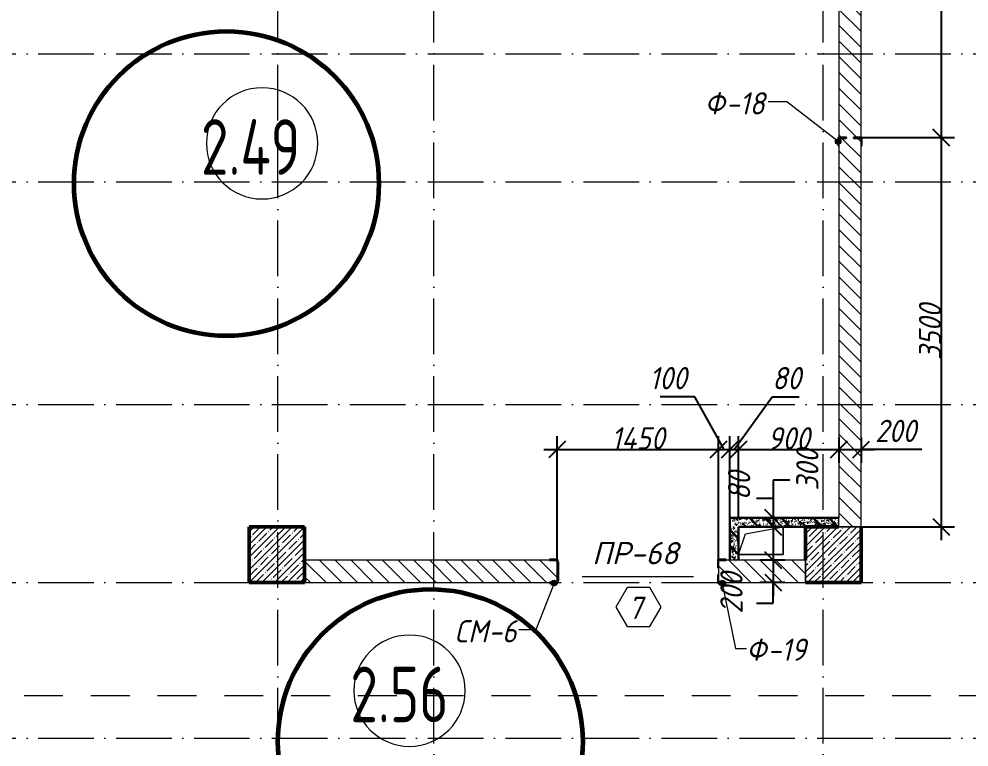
# Model space of a CAD drawing. Header units: millimetres. Extents: x -6064 to 178764, y -5836 to 29924.
# Drawn here: x 103483 to 112020, y 11921 to 18464 of the extents above; entities that cross this region are included whole.
import ezdxf

# ---------------------------------------------------------------- set-up
doc = ezdxf.new("R2010")
doc.units = ezdxf.units.MM
doc.linetypes.add('01 Штриховая _4 мм_', pattern=[600, 350, -250])
doc.linetypes.add('50_200_ШТРИХ_1Т_ш5_п1_п1_', pattern=[700, 500, -100, 0, -100])
for name, color, linetype, lineweight in [('0) ПГП', 1, 'Continuous', 30), ('A-AREA-IDEN', 7, 'Continuous', 9), ('A-DOOR-IDEN', 7, 'Continuous', 9), ('A-FLOR', 7, 'Continuous', 9), ('A-GENM', 7, 'Continuous', 9), ('A-GENM-1', 7, 'Continuous', 25), ('A-GENM-IDEN', 7, 'Continuous', 9), ('G-ANNO-SYMB-1', 7, '01 Штриховая _4 мм_', 9), ('S-COLS', 7, 'Continuous', 9), ('S-COLS-1', 7, 'Continuous', 5), ('S-COLS-2', 7, 'Continuous', 50), ('Оси-1', 7, '50_200_ШТРИХ_1Т_ш5_п1_п1_', 9)]:
    doc.layers.add(name, color=color, linetype=linetype, lineweight=lineweight)
doc.layers.add('A-ANNO-DIMS', color=7, linetype='Continuous')
for name, color, linetype, lineweight, true_color in [('A-WALL-2', 7, 'Continuous', 5, 0xce0000), ('A-WALL-8', 7, 'Continuous', 5, 0x0070df), ('A-WALL-FNSH-2', 7, 'Continuous', 13, 0xce0000), ('A-WALL-PATT-2', 7, 'Continuous', 5, 0xce0000)]:
    doc.layers.add(name, color=color, linetype=linetype, lineweight=lineweight, true_color=true_color)
doc.styles.add('ISOCPEUR_I_2', font='isocpeui.ttf', dxfattribs={"width": 0.9, "height": 200})
doc.styles.add('ISOCPEUR_I_4', font='isocpeui.ttf', dxfattribs={"height": 200})
doc.styles.add('СПДС', font='ГОСТ тип А.ttf', dxfattribs={"width": 0.9})
doc.dimstyles.new('ISO-2_0_0_9К_СРЕДНИЙ', dxfattribs={"dimscale": 304.8, "dimtxt": 199.196235, "dimasz": 0.492126, "dimexe": 0.393701, "dimexo": 0, "dimgap": 0, "dimtad": 1, "dimdec": 0, "dimzin": 0, "dimdsep": 46, "dimtxsty": 'ISOCPEUR_I_2', "dimblk1": 'OBLIQUE', "dimblk2": 'OBLIQUE', "dimsah": 1, "dimcen": 0.09, "dimdle": 0.393701, "dimazin": 0, "dimtfac": 1, "dimtdec": 4, "dimtix": 1, "dimtmove": 1, "dimatfit": 3, "dimfxl": 1, "dimtvp": 1, "dimtolj": 1, "dimtzin": 0, "dimarcsym": 2})
doc.dimstyles.new('ISO-2_0_0_9К_СРЕДНИЙ_2', dxfattribs={"dimscale": 304.8, "dimtxt": 199.196235, "dimasz": 0.492126, "dimexe": 0.393701, "dimexo": 0, "dimgap": 0, "dimtad": 1, "dimdec": 0, "dimzin": 0, "dimdsep": 46, "dimtxsty": 'ISOCPEUR_I_2', "dimblk1": 'OBLIQUE', "dimblk2": 'OBLIQUE', "dimsah": 1, "dimcen": 0.09, "dimdle": 0.393701, "dimazin": 0, "dimtfac": 1, "dimtdec": 4, "dimtix": 1, "dimtmove": 0, "dimatfit": 3, "dimfxl": 1, "dimtvp": 1, "dimtolj": 1, "dimtzin": 0, "dimarcsym": 2})
pattern_1 = [(135, (0, 0), (-70.71068, -70.71068), [])]
pattern_2 = [(45, (0, 0), (-57.024626, 57.024626), []), (45, (57.025, 0), (-57.024626, 57.024626), [100.806, -20.161, 3.353, -16.808])]
pattern_3 = [(50, (0, 0), (72.873764, -6.37607), [7.62, -83.82]), (355, (0, 0), (-14.09699, 76.422444), [6.096, -67.056]), (100.451, (6.07, -0.53), (58.776964, 70.04687), [6.476, -71.236]), (46.184, (0, 20.32), (108.43142, -16.817454), [11.43, -125.73]), (96.636, (9.04, 18.92), (94.961, 98.97089), [9.714, -106.854]), (351.184, (0, 20.32), (94.96227, 98.97018), [9.144, -100.584]), (21, (10.16, 15.24), (60.64565, -40.906537), [7.62, -83.82]), (326, (10.16, 15.24), (24.72083, 73.67493), [6.096, -67.056]), (71.451, (15.214, 11.83), (85.36689, 32.768737), [6.476, -71.236]), (37.5, (0, 0), (1.235525, 33.8224325), [3.353, -62.89, 3.353, -64.719, -67.31]), (37.5, (0, 0), (1.235525, 33.8224325), [-134.315, 3.353, -63.957]), (7.5, (0, 0), (26.728146, 40.072549), [3.353, -35.458, 3.353, -61.366, -25.654]), (7.5, (0, 0), (26.728146, 40.072549), [-103.53, 3.353, -22.301]), (327.5, (-22.657, 0), (54.2363175, -2.2921173), [3.353, -22.047, 3.353, -75.895, -105.156]), (327.5, (-22.657, 0), (54.2363175, -2.2921173), [-104.648, 3.353, -101.803]), (317.5, (-32.817, 0), (59.25158, 10.17014), [3.353, -29.667, 3.353, -49.276, -74.676]), (317.5, (-32.817, 0), (59.25158, 10.17014), [-85.649, 3.353, -71.323])]
pattern_4 = [(135, (0, 0), (-142.5612, -142.5612), []), (135, (142.56, 0), (-142.5612, -142.5612), [252.016, -50.403, 3.353, -47.05])]

# ---------------------------------------------------------------- blocks, each defined once
blk = doc.blocks.new('AR_Отверстие прямоугольное _в плите_ - AR_Отверстие прямоугольное _в плите_-24489373-АР1_1_Кладочный план 2 этажа')
at = {"layer": 'A-GENM'}
for p, q in [((-137.5, 62.5), (200, 125)), ((200, -125), (200, 125)), ((-200, -125), (-137.5, 62.5)), ((-200, -125), (200, -125))]:
    blk.add_line(p, q, dxfattribs=at)
blk = doc.blocks.new('Фахверк_СКБ_Уголок_Тип 2 - СМ-6_200х2180 h-30007491-АР1_1_Кладочный план 2 этажа')
at = {"layer": 'A-GENM-1'}
for p, q in [((125, 156), (125, 81)), ((200, 156), (125, 156)), ((131, 81), (131, 150)), ((131, 150), (200, 150)), ((200, 150), (200, 156)), ((125, 81), (131, 81)), ((131, 19), (125, 19)), ((125, 19), (125, -56)), ((131, -50), (131, 19)), ((125, -56), (200, -56)), ((200, -50), (131, -50)), ((200, -56), (200, -50))]:
    blk.add_line(p, q, dxfattribs=at)
blk = doc.blocks.new('Стойка_Влож_Полоса боковая - Полоса-27101091-АР1_1_Кладочный план 2 этажа')
at = {"layer": 'A-GENM'}
for p, q in [((-5, 85), (0, 85)), ((-5, -85), (-5, 85)), ((0, 31), (0, -31)), ((0, -85), (-5, -85))]:
    blk.add_line(p, q, dxfattribs=at)
blk = doc.blocks.new('Фахверк_СКБ_Уголок - Ф-19_200х3980 h-28533769-АР1_1_Кладочный план 2 этажа')
at = {"layer": 'A-GENM-1'}
for p, q in [((200, 156), (125, 156)), ((125, 156), (125, 81)), ((131, 81), (131, 150)), ((131, 150), (200, 150)), ((200, 150), (200, 156)), ((125, 81), (131, 81)), ((131, 19), (125, 19)), ((125, 19), (125, -56)), ((131, -50), (131, 19)), ((125, -56), (200, -56)), ((200, -50), (131, -50)), ((200, -56), (200, -50))]:
    blk.add_line(p, q, dxfattribs=at)
blk = doc.blocks.new('Фахверк_СКБ_Уголок - Ф-18_200х3550 h-29129020-АР1_1_Кладочный план 2 этажа')
at = {"layer": 'A-GENM-1'}
for p, q in [((200, 156), (125, 156)), ((125, 156), (125, 81)), ((131, 81), (131, 150)), ((131, 150), (200, 150)), ((200, 150), (200, 156)), ((125, 81), (131, 81)), ((131, 19), (125, 19)), ((125, 19), (125, -56)), ((131, -50), (131, 19)), ((125, -56), (200, -56)), ((200, -50), (131, -50)), ((200, -56), (200, -50))]:
    blk.add_line(p, q, dxfattribs=at)
blk = doc.blocks.new('_Oblique')
at = {"color": 0, "linetype": 'ByBlock', "lineweight": -2}
blk.add_line((-0.5, -0.5), (0.5, 0.5), dxfattribs=at)
blk = doc.blocks.new('DIMBLOCK180-АР1_1_Кладочный план 2 этажа')
at = {"layer": 'A-ANNO-DIMS', "color": 0, "lineweight": -2, "transparency": 16777216}
for p, q in [((108320, 13608), (108320, 14715.4)), ((109770, 13608), (109770, 14715.4)), ((108200, 14595.4), (109890, 14595.4))]:
    blk.add_line(p, q, dxfattribs=at)
at = {"layer": 'Defpoints', "color": 0, "transparency": 16777216}
for p in [(109770, 14595.4), (108320, 13608), (109770, 13608)]:
    blk.add_point(p, dxfattribs=at)
at = {"layer": 'A-ANNO-DIMS', "color": 0, "lineweight": -2, "transparency": 16777216, "xscale": 150, "yscale": 150, "zscale": 150, "rotation": 180}
blk.add_blockref('_Oblique', (108320, 14595.4), dxfattribs=at)
at = {"layer": 'A-ANNO-DIMS', "color": 0, "lineweight": -2, "transparency": 16777216, "xscale": 150, "yscale": 150, "zscale": 150}
blk.add_blockref('_Oblique', (109770, 14595.4), dxfattribs=at)
at = {"layer": 'A-ANNO-DIMS', "color": 0, "transparency": 16777216, "insert": (109045, 14695.4), "char_height": 200, "width": 579.201, "attachment_point": 5, "style": 'ISOCPEUR_I_2'}
blk.add_mtext('\\A1;1450', dxfattribs=at)
blk = doc.blocks.new('DIMBLOCK181-АР1_1_Кладочный план 2 этажа')
at = {"layer": 'A-ANNO-DIMS', "color": 0, "lineweight": -2, "transparency": 16777216}
for p, q in [((109556, 15069.4), (109244.3, 15069.4)), ((109820, 14595.4), (109556, 15069.4)), ((109770, 13608), (109770, 14715.4)), ((109870, 13980), (109870, 14715.4)), ((109650, 14595.4), (109990, 14595.4))]:
    blk.add_line(p, q, dxfattribs=at)
at = {"layer": 'Defpoints', "color": 0, "transparency": 16777216}
for p in [(109870, 14595.4), (109870, 13980), (109770, 13608)]:
    blk.add_point(p, dxfattribs=at)
at = {"layer": 'A-ANNO-DIMS', "color": 0, "lineweight": -2, "transparency": 16777216, "xscale": 150, "yscale": 150, "zscale": 150, "rotation": 180}
blk.add_blockref('_Oblique', (109770, 14595.4), dxfattribs=at)
at = {"layer": 'A-ANNO-DIMS', "color": 0, "lineweight": -2, "transparency": 16777216, "xscale": 150, "yscale": 150, "zscale": 150}
blk.add_blockref('_Oblique', (109870, 14595.4), dxfattribs=at)
at = {"layer": 'A-ANNO-DIMS', "color": 0, "transparency": 16777216, "insert": (109146.9, 15336.1), "char_height": 200, "width": 409.118, "attachment_point": 1, "line_spacing_factor": 1.149209, "style": 'ISOCPEUR_I_2'}
blk.add_mtext('\\A1;100', dxfattribs=at)
blk = doc.blocks.new('DIMBLOCK182-АР1_1_Кладочный план 2 этажа')
at = {"layer": 'A-ANNO-DIMS', "color": 0, "lineweight": -2, "transparency": 16777216}
for p, q in [((109910, 14595.4), (110251.5, 15069.4)), ((110251.5, 15069.4), (110495.3, 15069.4)), ((109870, 13980), (109870, 14715.4)), ((109950, 13983), (109950, 14715.4)), ((109750, 14595.4), (110070, 14595.4))]:
    blk.add_line(p, q, dxfattribs=at)
at = {"layer": 'Defpoints', "color": 0, "transparency": 16777216}
for p in [(109950, 14595.4), (109870, 13980), (109950, 13983)]:
    blk.add_point(p, dxfattribs=at)
at = {"layer": 'A-ANNO-DIMS', "color": 0, "lineweight": -2, "transparency": 16777216, "xscale": 150, "yscale": 150, "zscale": 150, "rotation": 180}
blk.add_blockref('_Oblique', (109870, 14595.4), dxfattribs=at)
at = {"layer": 'A-ANNO-DIMS', "color": 0, "lineweight": -2, "transparency": 16777216, "xscale": 150, "yscale": 150, "zscale": 150}
blk.add_blockref('_Oblique', (109950, 14595.4), dxfattribs=at)
at = {"layer": 'A-ANNO-DIMS', "color": 0, "transparency": 16777216, "insert": (110251.5, 15336.1), "char_height": 200, "width": 303.391, "attachment_point": 1, "line_spacing_factor": 1.149209, "style": 'ISOCPEUR_I_2'}
blk.add_mtext('\\A1;80', dxfattribs=at)
blk = doc.blocks.new('DIMBLOCK183-АР1_1_Кладочный план 2 этажа')
at = {"layer": 'A-ANNO-DIMS', "color": 0, "lineweight": -2, "transparency": 16777216}
for p, q in [((109950, 13983), (109950, 14715.4)), ((110850, 14701.5), (110850, 14475.4)), ((109830, 14595.4), (110970, 14595.4))]:
    blk.add_line(p, q, dxfattribs=at)
at = {"layer": 'Defpoints', "color": 0, "transparency": 16777216}
for p in [(110850, 14701.5), (110850, 14595.4), (109950, 13983)]:
    blk.add_point(p, dxfattribs=at)
at = {"layer": 'A-ANNO-DIMS', "color": 0, "lineweight": -2, "transparency": 16777216, "xscale": 150, "yscale": 150, "zscale": 150, "rotation": 180}
blk.add_blockref('_Oblique', (109950, 14595.4), dxfattribs=at)
at = {"layer": 'A-ANNO-DIMS', "color": 0, "lineweight": -2, "transparency": 16777216, "xscale": 150, "yscale": 150, "zscale": 150}
blk.add_blockref('_Oblique', (110850, 14595.4), dxfattribs=at)
at = {"layer": 'A-ANNO-DIMS', "color": 0, "transparency": 16777216, "insert": (110400, 14695.4), "char_height": 200, "width": 455.087, "attachment_point": 5, "style": 'ISOCPEUR_I_2'}
blk.add_mtext('\\A1;900', dxfattribs=at)
blk = doc.blocks.new('DIMBLOCK184-АР1_1_Кладочный план 2 этажа')
at = {"layer": 'A-ANNO-DIMS', "color": 0, "lineweight": -2, "transparency": 16777216}
for p, q in [((110850, 14701.5), (110850, 14475.4)), ((111050, 14701.5), (111050, 14475.4)), ((110730, 14595.4), (111170, 14595.4)), ((111594.9, 14595.4), (111050, 14595.4))]:
    blk.add_line(p, q, dxfattribs=at)
at = {"layer": 'Defpoints', "color": 0, "transparency": 16777216}
for p in [(110850, 14701.5), (111050, 14701.5), (111050, 14595.4)]:
    blk.add_point(p, dxfattribs=at)
at = {"layer": 'A-ANNO-DIMS', "color": 0, "lineweight": -2, "transparency": 16777216, "xscale": 150, "yscale": 150, "zscale": 150, "rotation": 180}
blk.add_blockref('_Oblique', (110850, 14595.4), dxfattribs=at)
at = {"layer": 'A-ANNO-DIMS', "color": 0, "lineweight": -2, "transparency": 16777216, "xscale": 150, "yscale": 150, "zscale": 150}
blk.add_blockref('_Oblique', (111050, 14595.4), dxfattribs=at)
at = {"layer": 'A-ANNO-DIMS', "color": 0, "transparency": 16777216, "insert": (111176.2, 14862.1), "char_height": 200, "width": 455.087, "attachment_point": 1, "line_spacing_factor": 1.149209, "style": 'ISOCPEUR_I_2'}
blk.add_mtext('\\A1;200', dxfattribs=at)
blk = doc.blocks.new('AAR_СКБ_Марка_Двери_Перемычка и проем - Марка перемычки и проема-25306769-АР1_1_Кладочный план 2 этажа')
at = {"layer": 'A-DOOR-IDEN'}
for p, q in [((-5, 0), (5, 0)), ((-0.968, -0.984), (-1.986, -2.747)), ((1.067, -0.984), (-0.968, -0.984)), ((2.085, -2.747), (1.067, -0.984)), ((-1.986, -2.747), (-0.968, -4.509)), ((1.067, -4.509), (2.085, -2.747)), ((-0.968, -4.509), (1.067, -4.509))]:
    blk.add_line(p, q, dxfattribs=at)
blk = doc.blocks.new('DIMBLOCK560-АР1_1_Кладочный план 2 этажа')
at = {"layer": 'A-ANNO-DIMS', "color": 0, "lineweight": -2, "transparency": 16777216}
for p, q in [((110109.7, 14157), (110259.7, 14157)), ((110259.7, 14157), (110259.7, 13980)), ((110259.7, 14100), (110259.7, 13780)), ((110365.7, 13980), (110139.7, 13980)), ((110365.7, 13900), (110139.7, 13900))]:
    blk.add_line(p, q, dxfattribs=at)
at = {"layer": 'Defpoints', "color": 0, "transparency": 16777216}
for p in [(110365.7, 13980), (110259.7, 13900), (110365.7, 13900)]:
    blk.add_point(p, dxfattribs=at)
at = {"layer": 'A-ANNO-DIMS', "color": 0, "lineweight": -2, "transparency": 16777216, "xscale": 150, "yscale": 150, "zscale": 150}
for p, rotation in [((110259.7, 13980), 90), ((110259.7, 13900), 270)]:
    blk.add_blockref('_Oblique', p, dxfattribs=dict(at, rotation=rotation))
at = {"layer": 'A-ANNO-DIMS', "color": 0, "transparency": 16777216, "insert": (109854.4, 14138.7), "char_height": 200, "width": 303.391, "attachment_point": 1, "rotation": 90, "line_spacing_factor": 1.149209, "style": 'ISOCPEUR_I_2'}
blk.add_mtext('\\A1;80', dxfattribs=at)
blk = doc.blocks.new('DIMBLOCK561-АР1_1_Кладочный план 2 этажа')
at = {"layer": 'A-ANNO-DIMS', "color": 0, "lineweight": -2, "transparency": 16777216}
for p, q in [((110409.7, 14319.2), (110259.7, 14319.2)), ((110259.7, 14319.2), (110259.7, 13900)), ((110259.7, 14020), (110259.7, 13480)), ((110365.7, 13900), (110139.7, 13900)), ((110365.7, 13600), (110139.7, 13600))]:
    blk.add_line(p, q, dxfattribs=at)
at = {"layer": 'Defpoints', "color": 0, "transparency": 16777216}
for p in [(110365.7, 13900), (110259.7, 13600), (110365.7, 13600)]:
    blk.add_point(p, dxfattribs=at)
at = {"layer": 'A-ANNO-DIMS', "color": 0, "lineweight": -2, "transparency": 16777216, "xscale": 150, "yscale": 150, "zscale": 150}
for p, rotation in [((110259.7, 13900), 90), ((110259.7, 13600), 270)]:
    blk.add_blockref('_Oblique', p, dxfattribs=dict(at, rotation=rotation))
at = {"layer": 'A-ANNO-DIMS', "color": 0, "transparency": 16777216, "insert": (110467.5, 14225), "char_height": 200, "width": 455.087, "attachment_point": 1, "rotation": 90, "line_spacing_factor": 1.149209, "style": 'ISOCPEUR_I_2'}
blk.add_mtext('\\A1;300', dxfattribs=at)
blk = doc.blocks.new('DIMBLOCK562-АР1_1_Кладочный план 2 этажа')
at = {"layer": 'A-ANNO-DIMS', "color": 0, "lineweight": -2, "transparency": 16777216}
for p, q in [((110259.7, 13720), (110259.7, 13280)), ((110365.7, 13600), (110139.7, 13600)), ((110365.7, 13400), (110139.7, 13400)), ((110259.7, 13213.8), (110259.7, 13400)), ((110109.7, 13213.8), (110259.7, 13213.8))]:
    blk.add_line(p, q, dxfattribs=at)
at = {"layer": 'Defpoints', "color": 0, "transparency": 16777216}
for p in [(110365.7, 13600), (110259.7, 13400), (110365.7, 13400)]:
    blk.add_point(p, dxfattribs=at)
at = {"layer": 'A-ANNO-DIMS', "color": 0, "lineweight": -2, "transparency": 16777216, "xscale": 150, "yscale": 150, "zscale": 150}
for p, rotation in [((110259.7, 13600), 90), ((110259.7, 13400), 270)]:
    blk.add_blockref('_Oblique', p, dxfattribs=dict(at, rotation=rotation))
at = {"layer": 'A-ANNO-DIMS', "color": 0, "transparency": 16777216, "insert": (109785.2, 13119.6), "char_height": 200, "width": 455.087, "attachment_point": 1, "rotation": 90, "line_spacing_factor": 1.149209, "style": 'ISOCPEUR_I_2'}
blk.add_mtext('\\A1;200', dxfattribs=at)
blk = doc.blocks.new('DIMBLOCK582-АР1_1_Кладочный план 2 этажа')
at = {"layer": 'A-ANNO-DIMS', "color": 0, "lineweight": -2, "transparency": 16777216}
for p, q in [((111770, 21020), (111770, 17280)), ((111050, 20900), (111890, 20900)), ((111056, 17400), (111890, 17400))]:
    blk.add_line(p, q, dxfattribs=at)
at = {"layer": 'Defpoints', "color": 0, "transparency": 16777216}
for p in [(111050, 20900), (111056, 17400), (111770, 17400)]:
    blk.add_point(p, dxfattribs=at)
at = {"layer": 'A-ANNO-DIMS', "color": 0, "lineweight": -2, "transparency": 16777216, "xscale": 150, "yscale": 150, "zscale": 150}
for p, rotation in [((111770, 20900), 90), ((111770, 17400), 270)]:
    blk.add_blockref('_Oblique', p, dxfattribs=dict(at, rotation=rotation))
at = {"layer": 'A-ANNO-DIMS', "color": 0, "transparency": 16777216, "insert": (111670, 19150), "char_height": 200, "width": 606.782, "attachment_point": 5, "rotation": 90, "style": 'ISOCPEUR_I_2'}
blk.add_mtext('\\A1;3500', dxfattribs=at)
blk = doc.blocks.new('DIMBLOCK583-АР1_1_Кладочный план 2 этажа')
at = {"layer": 'A-ANNO-DIMS', "color": 0, "lineweight": -2, "transparency": 16777216}
for p, q in [((111770, 17520), (111770, 13780)), ((111056, 17400), (111890, 17400)), ((111050, 13900), (111890, 13900))]:
    blk.add_line(p, q, dxfattribs=at)
at = {"layer": 'Defpoints', "color": 0, "transparency": 16777216}
for p in [(111056, 17400), (111050, 13900), (111770, 13900)]:
    blk.add_point(p, dxfattribs=at)
at = {"layer": 'A-ANNO-DIMS', "color": 0, "lineweight": -2, "transparency": 16777216, "xscale": 150, "yscale": 150, "zscale": 150}
for p, rotation in [((111770, 17400), 90), ((111770, 13900), 270)]:
    blk.add_blockref('_Oblique', p, dxfattribs=dict(at, rotation=rotation))
at = {"layer": 'A-ANNO-DIMS', "color": 0, "transparency": 16777216, "insert": (111670, 15650), "char_height": 200, "width": 606.782, "attachment_point": 5, "rotation": 90, "style": 'ISOCPEUR_I_2'}
blk.add_mtext('\\A1;3500', dxfattribs=at)
blk = doc.blocks.new('Марка_Помещения - Номер-25198446-Объем проектирования 2 этажа')
at = {"layer": 'A-AREA-IDEN'}
for start, end in [(360, 180), (180, 360)]:
    blk.add_arc((0, 0), 2.5, start, end, dxfattribs=at)

msp = doc.modelspace()

# ---------------------------------------------------------------- hatches: boundary and pattern name
at = {"layer": '0) ПГП'}
h = msp.add_hatch(dxfattribs=at)
h.set_pattern_fill('FP_25', color=256, style=0, pattern_type=2)
h.set_pattern_definition(pattern_3)
h.paths.add_polyline_path([(109950, 13600), (109950, 13980), (109870, 13980), (109870, 13600)], flags=0)
h = msp.add_hatch(dxfattribs=at)
h.set_pattern_fill('FP_26', color=256, style=0, pattern_type=2)
h.set_pattern_definition(pattern_4)
h.paths.add_polyline_path([(109950, 13600), (109950, 13980), (109870, 13980), (109870, 13600)], flags=0)
h = msp.add_hatch(dxfattribs=at)
h.set_pattern_fill('FP_25', color=256, style=0, pattern_type=2)
h.set_pattern_definition(pattern_3)
h.paths.add_polyline_path([(110850, 13900), (110850, 13980), (109950, 13980), (109950, 13900)], flags=0)
h = msp.add_hatch(dxfattribs=at)
h.set_pattern_fill('FP_26', color=256, style=0, pattern_type=2)
h.set_pattern_definition(pattern_4)
h.paths.add_polyline_path([(110850, 13900), (110850, 13980), (109950, 13980), (109950, 13900)], flags=0)
at = {"layer": 'A-GENM-IDEN'}
h = msp.add_hatch(color=256, dxfattribs=at)
edge = h.paths.add_edge_path(flags=0)
edge.add_arc((110844, 17362.5), 25, 0, 360)
h = msp.add_hatch(color=256, dxfattribs=at)
edge = h.paths.add_edge_path(flags=0)
edge.add_arc((108291, 13394), 25, 0, 360)
h = msp.add_hatch(color=256, dxfattribs=at)
edge = h.paths.add_edge_path(flags=0)
edge.add_arc((109801.5, 13394), 25, 0, 360)
at = {"layer": 'A-WALL-PATT-2'}
h = msp.add_hatch(dxfattribs=at)
h.set_pattern_fill('FP_22', color=256, style=0, pattern_type=2)
h.set_pattern_definition(pattern_1)
h.paths.add_polyline_path([(110850, 13900), (111050, 13900), (111050, 17394), (110981, 17394), (110981, 17400), (111050, 17400), (111050, 20900), (110850, 20900), (110850, 17400), (110919, 17400), (110919, 17394), (110850, 17394), (110850, 13980)], flags=0)
h = msp.add_hatch(dxfattribs=at)
h.set_pattern_fill('FP_22', color=256, style=0, pattern_type=2)
h.set_pattern_definition(pattern_1)
h.paths.add_polyline_path([(108320, 13400), (108320, 13600), (106050, 13600), (106050, 13400), (108251, 13400)], flags=0)
h.paths.add_polyline_path([(109770, 13400), (110550, 13400), (110550, 13600), (109770, 13600), (109770, 13469)], flags=0)
at = {"layer": 'S-COLS-1'}
h = msp.add_hatch(dxfattribs=at)
h.set_pattern_fill('FP_7', color=256, style=0, pattern_type=2)
h.set_pattern_definition(pattern_2)
h.paths.add_polyline_path([(105550, 13400), (106050, 13400), (106050, 13900), (105550, 13900)], flags=0)
h = msp.add_hatch(dxfattribs=at)
h.set_pattern_fill('FP_7', color=256, style=0, pattern_type=2)
h.set_pattern_definition(pattern_2)
h.paths.add_polyline_path([(110550, 13400), (111050, 13400), (111050, 13900), (110550, 13900), (110550, 13600)], flags=0)

# ---------------------------------------------------------------- linework, layer by layer
at = {"color": 6, "lineweight": 60}
for centre in [(105347.4, 16984.4), (107179.4, 11969.4)]:
    msp.add_circle(centre, 1369.4, dxfattribs=at)
at = {"layer": '0) ПГП'}
for p, q in [((109870, 13980), (109870, 13600)), ((110850, 13980), (109870, 13980)), ((109950, 13600), (109950, 13900)), ((109950, 13900), (110850, 13900))]:
    msp.add_line(p, q, dxfattribs=at)
at = {"layer": 'A-FLOR'}
for p, q in [((110350, 13900), (110350, 13650)), ((110350, 13650), (109950, 13650))]:
    msp.add_line(p, q, dxfattribs=at)
at = {"layer": 'A-GENM-IDEN'}
for p, q in [((110384.5, 17718.4), (110216.4, 17718.4)), ((110844, 17362.5), (110384.5, 17718.4)), ((108291, 13394), (108126.8, 12973.5)), ((109801.5, 13394), (109920.8, 12807.6)), ((108126.8, 12973.5), (107975.1, 12973.5)), ((109920.8, 12807.6), (110019.3, 12807.6))]:
    msp.add_line(p, q, dxfattribs=at)
for centre in [(110844, 17362.5), (108291, 13394), (109801.5, 13394)]:
    msp.add_circle(centre, 25, dxfattribs=at)
at = {"layer": 'A-WALL-2'}
for p, q in [((110850, 13900), (111050, 13900)), ((110550, 13400), (110550, 13600))]:
    msp.add_line(p, q, dxfattribs=at)
at = {"layer": 'A-WALL-8'}
msp.add_line((110850, 13900), (110850, 13980), dxfattribs=at)
at = {"layer": 'A-WALL-FNSH-2'}
for p, q in [((110850, 20900), (110850, 17400)), ((111050, 17400), (111050, 20900)), ((110850, 17325), (110850, 13980)), ((111050, 13900), (111050, 17325)), ((108251, 13600), (106050, 13600)), ((106050, 13600), (106050, 13400)), ((110550, 13600), (109839, 13600)), ((108320, 13469), (108320, 13531)), ((109770, 13531), (109770, 13469)), ((106050, 13400), (108251, 13400)), ((109839, 13400), (110550, 13400))]:
    msp.add_line(p, q, dxfattribs=at)
at = {"layer": 'G-ANNO-SYMB-1'}
msp.add_line((42928.2, 12383.3), (126776.9, 12383.3), dxfattribs=at)
at = {"layer": 'S-COLS'}
for p, q in [((111050, 13900), (110850, 13900)), ((110550, 13600), (110550, 13400))]:
    msp.add_line(p, q, dxfattribs=at)
at = {"layer": 'S-COLS-2'}
for p, q in [((106050, 13900), (105550, 13900)), ((105550, 13900), (105550, 13400)), ((106050, 13400), (106050, 13900)), ((110850, 13900), (110550, 13900)), ((110550, 13900), (110550, 13600)), ((111050, 13400), (111050, 13900)), ((105550, 13400), (106050, 13400)), ((110550, 13400), (111050, 13400))]:
    msp.add_line(p, q, dxfattribs=at)
at = {"layer": 'Оси-1'}
for p, q in [((105810, -4150), (105810, 28636.9)), ((107210, -4150), (107210, 28636.9)), ((110710, -4150), (110710, 28636.9)), ((-4160, 18150), (125951.6, 18150)), ((-4160, 17000), (125951.6, 17000)), ((-4160, 15000), (125951.6, 15000)), ((-4160, 13400), (125951.6, 13400)), ((-4160, 12000), (125951.6, 12000))]:
    msp.add_line(p, q, dxfattribs=at)

# ---------------------------------------------------------------- block references
at = {"layer": 'A-AREA-IDEN', "xscale": 199.9999999999999, "yscale": 199.9999999999999, "zscale": 199.9999999999999}
for p in [(105667.4, 17346.5), (106992.2, 12426.6)]:
    msp.add_blockref('Марка_Помещения - Номер-25198446-Объем проектирования 2 этажа', p, dxfattribs=at)
at = {"layer": 'A-DOOR-IDEN', "xscale": 99.99999999999993, "yscale": 99.99999999999993, "zscale": 99.99999999999993}
msp.add_blockref('AAR_СКБ_Марка_Двери_Перемычка и проем - Марка перемычки и проема-25306769-АР1_1_Кладочный план 2 этажа', (109045, 13453.8), dxfattribs=at)
at = {"layer": 'A-GENM'}
msp.add_blockref('AR_Отверстие прямоугольное _в плите_ - AR_Отверстие прямоугольное _в плите_-24489373-АР1_1_Кладочный план 2 этажа', (110150, 13775), dxfattribs=at)
at = {"layer": 'A-GENM', "rotation": 180}
msp.add_blockref('Стойка_Влож_Полоса боковая - Полоса-27101091-АР1_1_Кладочный план 2 этажа', (108326, 13500), dxfattribs=at)
at = {"layer": 'A-GENM-1'}
for name, p, rotation in [('Фахверк_СКБ_Уголок - Ф-18_200х3550 h-29129020-АР1_1_Кладочный план 2 этажа', (110900, 17525), 269.9999999999998), ('Фахверк_СКБ_Уголок_Тип 2 - СМ-6_200х2180 h-30007491-АР1_1_Кладочный план 2 этажа', (108451, 13550), 180)]:
    msp.add_blockref(name, p, dxfattribs=dict(at, rotation=rotation))
msp.add_blockref('Фахверк_СКБ_Уголок - Ф-19_200х3980 h-28533769-АР1_1_Кладочный план 2 этажа', (109639, 13450), dxfattribs=at)

# ---------------------------------------------------------------- texts
at = {"layer": 'A-AREA-IDEN', "char_height": 500, "attachment_point": 1, "style": 'СПДС'}
for s, insert, width in [('2.49', (105118, 17563.6), 1370.886), ('2.56', (106460.8, 12643.7), 1327.594)]:
    msp.add_mtext(s, dxfattribs=dict(at, insert=insert, width=width))
at = {"layer": 'A-DOOR-IDEN', "insert": (108958.8, 13271.1), "char_height": 200, "width": 158.734, "attachment_point": 1, "style": 'ISOCPEUR_I_2'}
msp.add_mtext('\\fISOCPEUR|b0|i1|c204|p34|;\\W.9;7', dxfattribs=at)
at = {"layer": 'A-GENM-IDEN', "char_height": 200, "attachment_point": 1}
for s, insert, width, style in [('\\fISOCPEUR|b0|i1|c204|p34|;\\W.9;Ф', (109645, 17806), 230.886, 'ISOCPEUR_I_2'), ('-18', (109835.5, 17806), 432.911, 'ISOCPEUR_I_2'), ('ПР', (108632.7, 13763.1), 416.877, 'ISOCPEUR_I_4'), ('-68', (108976.7, 13763.1), 529.114, 'ISOCPEUR_I_4'), ('СМ', (107397.6, 13061.1), 367.975, 'ISOCPEUR_I_2'), ('-6', (107701.3, 13061.1), 317.468, 'ISOCPEUR_I_2'), ('\\fISOCPEUR|b0|i1|c204|p34|;\\W.9;Ф', (110019.3, 12895.2), 230.886, 'ISOCPEUR_I_2'), ('-19', (110209.8, 12895.2), 432.911, 'ISOCPEUR_I_2')]:
    msp.add_mtext(s, dxfattribs=dict(at, insert=insert, width=width, style=style))

# ---------------------------------------------------------------- dimensions: what is measured, and where the dimension line sits
at = {"layer": 'A-ANNO-DIMS'}
for base, p1, p2, picture, middle in [((111770, 17400), (111050, 20900), (111056, 17400), 'DIMBLOCK582-АР1_1_Кладочный план 2 этажа', (111670, 19150)), ((111770, 13900), (111056, 17400), (111050, 13900), 'DIMBLOCK583-АР1_1_Кладочный план 2 этажа', (111670, 15650))]:
    dim = msp.add_linear_dim(base=base, p1=p1, p2=p2, angle=90, dimstyle='ISO-2_0_0_9К_СРЕДНИЙ_2', override={"dimpost": '<>', "dimfxl": 3500.005143}, dxfattribs=at)
    dim.commit()
    dim.dimension.update_dxf_attribs({"geometry": picture, "text_midpoint": middle})
for base, p1, p2, override, picture, middle in [((109870, 14595.4), (109770, 13608), (109870, 13980), {"dimpost": '<>', "dimfxl": 385.206438}, 'DIMBLOCK181-АР1_1_Кладочный план 2 этажа', (109556, 15069.4)), ((109950, 14595.4), (109870, 13980), (109950, 13983), {"dimpost": '<>', "dimfxl": 80.058043}, 'DIMBLOCK182-АР1_1_Кладочный план 2 этажа', (110251.5, 15069.4)), ((111050, 14595.4), (110850, 14701.5), (111050, 14701.5), {"dimpost": '<>', "dimfxl": 200}, 'DIMBLOCK184-АР1_1_Кладочный план 2 этажа', (111403.7, 14723.3))]:
    dim = msp.add_linear_dim(base=base, p1=p1, p2=p2, dimstyle='ISO-2_0_0_9К_СРЕДНИЙ', override=override, dxfattribs=at)
    dim.commit()
    dim.dimension.update_dxf_attribs({"geometry": picture, "text_midpoint": middle, "dimtype": 160})
for base, p1, p2, override, picture, middle in [((109770, 14595.4), (108320, 13608), (109770, 13608), {"dimpost": '<>', "dimfxl": 1450}, 'DIMBLOCK180-АР1_1_Кладочный план 2 этажа', (109045, 14695.4)), ((110850, 14595.4), (109950, 13983), (110850, 14701.5), {"dimpost": '<>', "dimfxl": 1151.564852}, 'DIMBLOCK183-АР1_1_Кладочный план 2 этажа', (110400, 14695.4))]:
    dim = msp.add_linear_dim(base=base, p1=p1, p2=p2, dimstyle='ISO-2_0_0_9К_СРЕДНИЙ_2', override=override, dxfattribs=at)
    dim.commit()
    dim.dimension.update_dxf_attribs({"geometry": picture, "text_midpoint": middle})
for base, p1, p2, override, picture, middle in [((110259.7, 13600), (110365.7, 13900), (110365.7, 13600), {"dimpost": '<>', "dimfxl": 300}, 'DIMBLOCK561-АР1_1_Кладочный план 2 этажа', (110498.7, 14319.2)), ((110259.7, 13900), (110365.7, 13980), (110365.7, 13900), {"dimpost": '<>', "dimfxl": 80}, 'DIMBLOCK560-АР1_1_Кладочный план 2 этажа', (110131.7, 14157)), ((110259.7, 13400), (110365.7, 13600), (110365.7, 13400), {"dimpost": '<>', "dimfxl": 200}, 'DIMBLOCK562-АР1_1_Кладочный план 2 этажа', (110131.7, 13213.8))]:
    dim = msp.add_linear_dim(base=base, p1=p1, p2=p2, angle=90, dimstyle='ISO-2_0_0_9К_СРЕДНИЙ', override=override, dxfattribs=at)
    dim.commit()
    dim.dimension.update_dxf_attribs({"geometry": picture, "text_midpoint": middle, "dimtype": 160, "text_rotation": 90})

doc.saveas('drawing.dxf')
